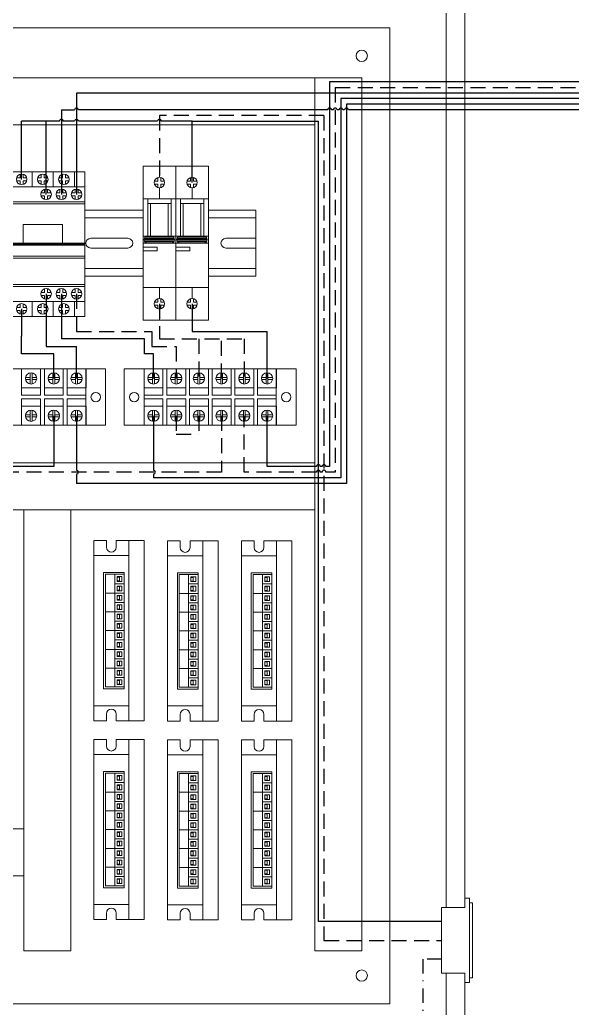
# Model space of a CAD drawing. Header units: millimetres. Extents: x 1937 to 4749, y 83 to 1608.
# Drawn here: x 2501.2 to 2574.8, y 477.9 to 609.5 of the extents above; entities that cross this region are included whole.
import ezdxf

# ---------------------------------------------------------------- set-up
doc = ezdxf.new("R2010")
doc.units = ezdxf.units.MM
doc.linetypes.add('DASHDOTX2', pattern=[50.8, 25.4, -12.7, 0, -12.7])
doc.linetypes.add('JIS_02_2.0', pattern=[3, 2, -1])
doc.layers.get('0').update_dxf_attribs({"lineweight": 0})
for name, color, linetype, lineweight in [('Box Panel', 7, 'Continuous', 0), ('Fasa', 1, 'Continuous', 30), ('Ground', 3, 'DASHDOTX2', 30), ('Kontaktor', 7, 'Continuous', 0), ('MCB', 7, 'Continuous', 0), ('Netral', 150, 'JIS_02_2.0', 30), ('TB6600', 7, 'Continuous', 0)]:
    doc.layers.add(name, color=color, linetype=linetype, lineweight=lineweight)
doc.layers.add('Cable Duct', color=7, linetype='Continuous')

# ---------------------------------------------------------------- blocks, each defined once
blk = doc.blocks.new('MCB 1 FASA')
at = {"layer": 'MCB'}
for p, q in [((-8.7, 41), (8.7, 41)), ((-8.7, -41), (-8.7, 41)), ((0, 41), (0, 35.1)), ((8.7, 41), (8.7, -41)), ((-2.69, 33.1), (-0.8, 33.1)), ((-0.8, 34.99), (-0.8, 33.1)), ((0.8, 34.99), (0.8, 33.1)), ((0.8, 33.1), (2.68, 33.1)), ((-2.69, 31.5), (-0.8, 31.5)), ((-0.8, 31.5), (-0.8, 29.62)), ((0, 29.5), (0, 23.6)), ((0.8, 31.5), (0.8, 29.62)), ((0.8, 31.5), (2.68, 31.5)), ((-6.2, 3.75), (-6.2, 23.6)), ((-6.2, 21.1), (6.2, 21.1)), ((-4.7, 3.75), (-4.7, 21.1)), ((4.7, 21.1), (4.7, 3.75)), ((6.2, 23.6), (6.2, 3.75)), ((8.7, 23.6), (8.7, 0)), ((-6.2, 3.75), (-8.7, 3.75)), ((8.7, 0), (-8.7, 0)), ((-8.08, 1.88), (8.07, 1.88)), ((-7.97, 2.5), (7.96, 2.5)), ((-7.97, 1.25), (7.96, 1.25)), ((-7.6, 3.13), (7.59, 3.13)), ((-7.6, 0.63), (7.59, 0.63)), ((-6.2, 3.75), (6.2, 3.75)), ((-6.2, 0), (6.2, 0)), ((6.2, 3.75), (8.7, 3.75)), ((0, -23.6), (0, -29.5)), ((-2.69, -31.5), (-0.8, -31.5)), ((-0.8, -29.61), (-0.8, -31.5)), ((0.8, -29.61), (0.8, -31.5)), ((0.8, -31.5), (2.68, -31.5)), ((-2.69, -33.1), (-0.8, -33.1)), ((-0.8, -33.1), (-0.8, -34.98)), ((0, -35.1), (0, -41)), ((0.8, -33.1), (0.8, -34.98)), ((0.8, -33.1), (2.68, -33.1)), ((8.7, -41), (-8.7, -41))]:
    blk.add_line(p, q, dxfattribs=at)
for points in [[(-8.7, 23.6), (8.7, 23.6), (8.7, 41), (-8.7, 41)], [(-8.7, -2.14), (-1.2, -2.14), (-1.2, -4.14), (-8.7, -4.14)], [(-8.7, -41), (8.7, -41), (8.7, -23.6), (-8.7, -23.6)]]:
    blk.add_lwpolyline(points, close=True, dxfattribs=at)
for centre in [(0, 32.3), (0, -32.3)]:
    blk.add_circle(centre, 2.8, dxfattribs=at)
for centre, start, end in [((-6.2, 1.88), 90, 270), ((6.2, 1.88), 270, 90)]:
    blk.add_arc(centre, 1.88, start, end, dxfattribs=at)
blk = doc.blocks.new('TB6600')
for p, q in [((5.36, 41.97), (12.11, 41.97)), ((17.31, 41.97), (24.06, 41.97)), ((24.06, 41.97), (32.21, 41.97)), ((5.36, -54.03), (12.11, -54.03)), ((17.31, -54.03), (24.06, -54.03)), ((24.06, -54.03), (32.21, -54.03))]:
    blk.add_line(p, q)
for points in [[(12.11, 41.97), (12.11, 38.42)], [(17.31, 38.42), (17.31, 38.42), (17.31, 41.97)], [(12.11, -54.03), (12.11, -50.48)], [(17.31, -50.48), (17.31, -50.48), (17.31, -54.03)]]:
    blk.add_lwpolyline(points)
for centre, start, end in [((14.71, 38.42), 180, 0), ((14.71, -50.48), 0, 180)]:
    blk.add_arc(centre, 2.6, start, end)
at = {"layer": 'TB6600'}
for p, q in [((5.36, -54.03), (5.36, 41.97)), ((24.06, 33.97), (24.06, 41.97)), ((32.21, 41.97), (32.21, -54.03)), ((10.56, 24.97), (21.56, 24.97)), ((10.56, -37.03), (10.56, 24.97)), ((11.56, 23.97), (21.56, 23.97)), ((11.56, -36.03), (11.56, 23.97)), ((16.56, 23.97), (16.56, -36.03)), ((17.81, 22.72), (20.31, 22.72)), ((17.81, 22.72), (17.81, 20.22)), ((17.81, 22.47), (19.06, 22.47)), ((19.06, 22.47), (19.06, 20.47)), ((20.31, 22.72), (20.31, 20.22)), ((21.56, 24.97), (21.56, 23.97)), ((21.56, 23.97), (21.56, -36.03)), ((16.56, 18.97), (21.56, 18.97)), ((17.81, 20.47), (19.06, 20.47)), ((17.81, 20.22), (20.31, 20.22)), ((17.81, 20.22), (20.31, 20.22)), ((17.81, 17.72), (20.31, 17.72)), ((17.81, 17.72), (17.81, 15.22)), ((17.81, 17.47), (19.06, 17.47)), ((19.06, 17.47), (19.06, 15.47)), ((20.31, 17.72), (20.31, 15.22)), ((11.56, 13.97), (21.56, 13.97)), ((17.81, 15.47), (19.06, 15.47)), ((17.81, 15.22), (20.31, 15.22)), ((17.81, 15.22), (20.31, 15.22)), ((17.81, 12.72), (20.31, 12.72)), ((17.81, 12.72), (17.81, 10.22)), ((17.81, 12.47), (19.06, 12.47)), ((19.06, 12.47), (19.06, 10.47)), ((20.31, 12.72), (20.31, 10.22)), ((16.56, 8.97), (21.56, 8.97)), ((17.81, 10.47), (19.06, 10.47)), ((17.81, 10.22), (20.31, 10.22)), ((17.81, 10.22), (20.31, 10.22)), ((17.81, 7.72), (20.31, 7.72)), ((17.81, 7.72), (17.81, 5.22)), ((17.81, 7.47), (19.06, 7.47)), ((17.81, 5.47), (19.06, 5.47)), ((19.06, 7.47), (19.06, 5.47)), ((20.31, 7.72), (20.31, 5.22)), ((11.56, 3.97), (21.56, 3.97)), ((17.81, 5.22), (20.31, 5.22)), ((17.81, 5.22), (20.31, 5.22)), ((17.81, 2.72), (20.31, 2.72)), ((17.81, 2.72), (17.81, 0.22)), ((17.81, 2.47), (19.06, 2.47)), ((17.81, 0.47), (19.06, 0.47)), ((17.81, 0.22), (20.31, 0.22)), ((17.81, 0.22), (20.31, 0.22)), ((19.06, 2.47), (19.06, 0.47)), ((20.31, 2.72), (20.31, 0.22)), ((16.56, -1.03), (21.56, -1.03)), ((17.81, -2.28), (20.31, -2.28)), ((17.81, -2.28), (17.81, -4.78)), ((17.81, -2.53), (19.06, -2.53)), ((17.81, -4.53), (19.06, -4.53)), ((17.81, -4.78), (20.31, -4.78)), ((17.81, -4.78), (20.31, -4.78)), ((19.06, -2.53), (19.06, -4.53)), ((20.31, -2.28), (20.31, -4.78)), ((11.56, -6.03), (21.56, -6.03)), ((17.81, -7.28), (20.31, -7.28)), ((17.81, -7.28), (17.81, -9.78)), ((17.81, -7.53), (19.06, -7.53)), ((17.81, -9.53), (19.06, -9.53)), ((17.81, -9.78), (20.31, -9.78)), ((17.81, -9.78), (20.31, -9.78)), ((19.06, -7.53), (19.06, -9.53)), ((20.31, -7.28), (20.31, -9.78)), ((16.56, -11.03), (21.56, -11.03)), ((17.81, -12.28), (20.31, -12.28)), ((17.81, -12.28), (17.81, -14.78)), ((17.81, -12.53), (19.06, -12.53)), ((17.81, -14.53), (19.06, -14.53)), ((17.81, -14.78), (20.31, -14.78)), ((17.81, -14.78), (20.31, -14.78)), ((19.06, -12.53), (19.06, -14.53)), ((20.31, -12.28), (20.31, -14.78)), ((11.56, -16.03), (21.56, -16.03)), ((16.56, -21.03), (21.56, -21.03)), ((17.81, -17.28), (20.31, -17.28)), ((17.81, -17.28), (17.81, -19.78)), ((17.81, -17.53), (19.06, -17.53)), ((17.81, -19.53), (19.06, -19.53)), ((17.81, -19.78), (20.31, -19.78)), ((17.81, -19.78), (20.31, -19.78)), ((19.06, -17.53), (19.06, -19.53)), ((20.31, -17.28), (20.31, -19.78)), ((11.56, -26.03), (21.56, -26.03)), ((17.81, -22.28), (20.31, -22.28)), ((17.81, -22.28), (17.81, -24.78)), ((17.81, -22.53), (19.06, -22.53)), ((17.81, -24.53), (19.06, -24.53)), ((17.81, -24.78), (20.31, -24.78)), ((17.81, -24.78), (20.31, -24.78)), ((19.06, -22.53), (19.06, -24.53)), ((20.31, -22.28), (20.31, -24.78)), ((16.56, -31.03), (21.56, -31.03)), ((17.81, -27.28), (20.31, -27.28)), ((17.81, -27.28), (17.81, -29.78)), ((17.81, -27.53), (19.06, -27.53)), ((17.81, -29.53), (19.06, -29.53)), ((17.81, -29.78), (20.31, -29.78)), ((17.81, -29.78), (20.31, -29.78)), ((19.06, -27.53), (19.06, -29.53)), ((20.31, -27.28), (20.31, -29.78)), ((21.56, -36.03), (11.56, -36.03)), ((17.81, -32.28), (20.31, -32.28)), ((17.81, -32.28), (17.81, -34.78)), ((17.81, -32.53), (19.06, -32.53)), ((17.81, -34.53), (19.06, -34.53)), ((17.81, -34.78), (20.31, -34.78)), ((17.81, -34.78), (20.31, -34.78)), ((19.06, -32.53), (19.06, -34.53)), ((20.31, -32.28), (20.31, -34.78)), ((21.56, -36.03), (21.56, -37.03)), ((21.56, -37.03), (10.56, -37.03)), ((24.06, -46.03), (24.06, -54.03))]:
    blk.add_line(p, q, dxfattribs=at)
blk.add_lwpolyline([(5.36, 33.97), (24.06, 33.97), (24.06, -46.03), (5.36, -46.03)], close=True, dxfattribs=at)
blk = doc.blocks.new('Kontaktor')
at = {"layer": 'Kontaktor'}
for p, q in [((2979.03, 1753.55), (3024.03, 1753.55)), ((2979.03, 1676.55), (2979.03, 1753.55)), ((2984.65, 1753.55), (2984.65, 1745.55)), ((2987.59, 1750.35), (2989.48, 1750.35)), ((2987.59, 1748.75), (2989.48, 1748.75)), ((2989.48, 1752.23), (2989.48, 1750.35)), ((2989.48, 1748.75), (2989.48, 1746.86)), ((2991.08, 1752.23), (2991.08, 1750.35)), ((2991.08, 1750.35), (2992.96, 1750.35)), ((2991.08, 1748.75), (2991.08, 1746.86)), ((2991.08, 1748.75), (2992.96, 1748.75)), ((2995.9, 1753.55), (2995.9, 1745.55)), ((2998.84, 1750.35), (3000.73, 1750.35)), ((2998.84, 1748.75), (3000.73, 1748.75)), ((3000.73, 1752.23), (3000.73, 1750.35)), ((3000.73, 1748.75), (3000.73, 1746.86)), ((3002.33, 1752.23), (3002.33, 1750.35)), ((3002.33, 1750.35), (3004.21, 1750.35)), ((3002.33, 1748.75), (3002.33, 1746.86)), ((3002.33, 1748.75), (3004.21, 1748.75)), ((3007.15, 1753.55), (3007.15, 1745.55)), ((3010.09, 1750.35), (3011.98, 1750.35)), ((3010.09, 1748.75), (3011.98, 1748.75)), ((3011.98, 1752.23), (3011.98, 1750.35)), ((3011.98, 1748.75), (3011.98, 1746.86)), ((3013.58, 1752.23), (3013.58, 1750.35)), ((3013.58, 1750.35), (3015.46, 1750.35)), ((3013.58, 1748.75), (3013.58, 1746.86)), ((3013.58, 1748.75), (3015.46, 1748.75)), ((3018.4, 1753.55), (3018.4, 1745.55)), ((3024.03, 1753.55), (3024.03, 1676.55)), ((2979.03, 1745.55), (3024.03, 1745.55)), ((3002.53, 1744.23), (3002.53, 1742.35)), ((3004.13, 1744.23), (3004.13, 1742.35)), ((3010.63, 1744.23), (3010.63, 1742.35)), ((3012.23, 1744.23), (3012.23, 1742.35)), ((3018.73, 1744.23), (3018.73, 1742.35)), ((3020.33, 1744.23), (3020.33, 1742.35)), ((3000.64, 1742.35), (3002.53, 1742.35)), ((3000.64, 1740.75), (3002.53, 1740.75)), ((3002.53, 1740.75), (3002.53, 1738.86)), ((3004.13, 1742.35), (3006.01, 1742.35)), ((3004.13, 1740.75), (3004.13, 1738.86)), ((3004.13, 1740.75), (3006.01, 1740.75)), ((3008.74, 1742.35), (3010.63, 1742.35)), ((3008.74, 1740.75), (3010.63, 1740.75)), ((3010.63, 1740.75), (3010.63, 1738.86)), ((3012.23, 1742.35), (3014.11, 1742.35)), ((3012.23, 1740.75), (3012.23, 1738.86)), ((3012.23, 1740.75), (3014.11, 1740.75)), ((3016.84, 1742.35), (3018.73, 1742.35)), ((3016.84, 1740.75), (3018.73, 1740.75)), ((3018.73, 1740.75), (3018.73, 1738.86)), ((3020.33, 1742.35), (3022.21, 1742.35)), ((3020.33, 1740.75), (3020.33, 1738.86)), ((3020.33, 1740.75), (3022.21, 1740.75)), ((2979.03, 1737.55), (3024.03, 1737.55)), ((2979.03, 1736.55), (3024.03, 1736.55)), ((3012.03, 1725.55), (2991.03, 1725.55)), ((2991.03, 1715.55), (2991.03, 1725.55)), ((3012.03, 1725.55), (3012.03, 1715.55)), ((3024.03, 1715.55), (2979.03, 1715.55)), ((2979.03, 1715.05), (3024.03, 1715.05)), ((3024.03, 1714.55), (2979.03, 1714.55)), ((3024.03, 1708.55), (2979.03, 1708.55)), ((3024.03, 1707.55), (2979.03, 1707.55)), ((3024.03, 1693.55), (2979.03, 1693.55)), ((3024.03, 1692.55), (2979.03, 1692.55)), ((3002.53, 1691.23), (3002.53, 1689.35)), ((3004.13, 1691.23), (3004.13, 1689.35)), ((3010.63, 1691.23), (3010.63, 1689.35)), ((3012.23, 1691.23), (3012.23, 1689.35)), ((3018.73, 1691.23), (3018.73, 1689.35)), ((3020.33, 1691.23), (3020.33, 1689.35)), ((3000.64, 1689.35), (3002.53, 1689.35)), ((3000.64, 1687.75), (3002.53, 1687.75)), ((3002.53, 1687.75), (3002.53, 1685.86)), ((3004.13, 1689.35), (3006.01, 1689.35)), ((3004.13, 1687.75), (3004.13, 1685.86)), ((3004.13, 1687.75), (3006.01, 1687.75)), ((3008.74, 1689.35), (3010.63, 1689.35)), ((3008.74, 1687.75), (3010.63, 1687.75)), ((3010.63, 1687.75), (3010.63, 1685.86)), ((3012.23, 1689.35), (3014.11, 1689.35)), ((3012.23, 1687.75), (3012.23, 1685.86)), ((3012.23, 1687.75), (3014.11, 1687.75)), ((3016.84, 1689.35), (3018.73, 1689.35)), ((3016.84, 1687.75), (3018.73, 1687.75)), ((3018.73, 1687.75), (3018.73, 1685.86)), ((3020.33, 1689.35), (3022.21, 1689.35)), ((3020.33, 1687.75), (3020.33, 1685.86)), ((3020.33, 1687.75), (3022.21, 1687.75)), ((3024.03, 1684.55), (2979.03, 1684.55)), ((2984.65, 1684.55), (2984.65, 1676.55)), ((2987.59, 1681.35), (2989.48, 1681.35)), ((2989.48, 1683.23), (2989.48, 1681.35)), ((2991.08, 1683.23), (2991.08, 1681.35)), ((2991.08, 1681.35), (2992.96, 1681.35)), ((2995.9, 1684.55), (2995.9, 1676.55)), ((2998.84, 1681.35), (3000.73, 1681.35)), ((3000.73, 1683.23), (3000.73, 1681.35)), ((3002.33, 1683.23), (3002.33, 1681.35)), ((3002.33, 1681.35), (3004.21, 1681.35)), ((3007.15, 1684.55), (3007.15, 1676.55)), ((3010.09, 1681.35), (3011.98, 1681.35)), ((3011.98, 1683.23), (3011.98, 1681.35)), ((3013.58, 1683.23), (3013.58, 1681.35)), ((3013.58, 1681.35), (3015.46, 1681.35)), ((3018.4, 1684.55), (3018.4, 1676.55)), ((3024.03, 1676.55), (2979.03, 1676.55)), ((2987.59, 1679.75), (2989.48, 1679.75)), ((2989.48, 1679.75), (2989.48, 1677.86)), ((2991.08, 1679.75), (2991.08, 1677.86)), ((2991.08, 1679.75), (2992.96, 1679.75)), ((2998.84, 1679.75), (3000.73, 1679.75)), ((3000.73, 1679.75), (3000.73, 1677.86)), ((3002.33, 1679.75), (3002.33, 1677.86)), ((3002.33, 1679.75), (3004.21, 1679.75)), ((3010.09, 1679.75), (3011.98, 1679.75)), ((3011.98, 1679.75), (3011.98, 1677.86)), ((3013.58, 1679.75), (3013.58, 1677.86)), ((3013.58, 1679.75), (3015.46, 1679.75))]:
    blk.add_line(p, q, dxfattribs=at)
for centre in [(2990.28, 1749.55), (3001.53, 1749.55), (3012.78, 1749.55), (3003.33, 1741.55), (3011.43, 1741.55), (3019.53, 1741.55), (3003.33, 1688.55), (3011.43, 1688.55), (3019.53, 1688.55), (2990.28, 1680.55), (3001.53, 1680.55), (3012.78, 1680.55)]:
    blk.add_circle(centre, 2.8, dxfattribs=at)

msp = doc.modelspace()

# ---------------------------------------------------------------- linework, layer by layer
for p, q in [((2532.647, 580.432), (2532.647, 579.132)), ((2489.772, 563.032), (2512.647, 563.032)), ((2501.472, 559.532), (2501.472, 563.032)), ((2502.61, 562.509), (2502.61, 561.03)), ((2502.86, 562.509), (2502.86, 561.03)), ((2503.997, 559.532), (2503.997, 563.032)), ((2504.497, 559.532), (2504.497, 563.032)), ((2505.635, 562.509), (2505.635, 561.03)), ((2505.885, 562.509), (2505.885, 561.03)), ((2507.022, 559.532), (2507.022, 563.032)), ((2507.522, 559.532), (2507.522, 563.032)), ((2508.66, 562.509), (2508.66, 561.03)), ((2508.91, 562.509), (2508.91, 561.03)), ((2510.022, 563.032), (2510.022, 555.532)), ((2512.647, 563.032), (2512.647, 555.532)), ((2515.147, 563.032), (2538.022, 563.032)), ((2515.147, 555.532), (2515.147, 563.032)), ((2517.772, 555.532), (2517.772, 563.032)), ((2518.91, 562.509), (2518.91, 561.03)), ((2519.16, 562.509), (2519.16, 561.03)), ((2520.297, 559.532), (2520.297, 563.032)), ((2520.797, 559.532), (2520.797, 563.032)), ((2521.935, 562.509), (2521.935, 561.03)), ((2522.185, 562.509), (2522.185, 561.03)), ((2523.322, 559.532), (2523.322, 563.032)), ((2523.822, 559.532), (2523.822, 563.032)), ((2524.96, 562.509), (2524.96, 561.03)), ((2525.21, 562.509), (2525.21, 561.03)), ((2526.347, 559.532), (2526.347, 563.032)), ((2526.847, 559.532), (2526.847, 563.032)), ((2527.985, 562.509), (2527.985, 561.03)), ((2528.235, 562.509), (2528.235, 561.03)), ((2529.372, 559.532), (2529.372, 563.032)), ((2529.872, 559.532), (2529.872, 563.032)), ((2531.01, 562.509), (2531.01, 561.03)), ((2531.26, 562.509), (2531.26, 561.03)), ((2532.397, 559.532), (2532.397, 563.032)), ((2532.897, 559.532), (2532.897, 563.032)), ((2534.035, 562.509), (2534.035, 561.03)), ((2534.285, 562.509), (2534.285, 561.03)), ((2535.397, 563.032), (2535.397, 555.532)), ((2538.022, 563.032), (2538.022, 555.532)), ((2501.995, 561.895), (2502.61, 561.895)), ((2501.995, 561.645), (2502.61, 561.645)), ((2502.86, 561.895), (2503.474, 561.895)), ((2502.86, 561.645), (2503.474, 561.645)), ((2505.02, 561.895), (2505.635, 561.895)), ((2505.02, 561.645), (2505.635, 561.645)), ((2505.885, 561.895), (2506.499, 561.895)), ((2505.885, 561.645), (2506.499, 561.645)), ((2508.045, 561.895), (2508.66, 561.895)), ((2508.045, 561.645), (2508.66, 561.645)), ((2508.91, 561.895), (2509.524, 561.895)), ((2508.91, 561.645), (2509.524, 561.645)), ((2518.295, 561.895), (2518.91, 561.895)), ((2518.295, 561.645), (2518.91, 561.645)), ((2519.16, 561.895), (2519.774, 561.895)), ((2519.16, 561.645), (2519.774, 561.645)), ((2521.32, 561.895), (2521.935, 561.895)), ((2521.32, 561.645), (2521.935, 561.645)), ((2522.185, 561.895), (2522.799, 561.895)), ((2522.185, 561.645), (2522.799, 561.645)), ((2524.345, 561.895), (2524.96, 561.895)), ((2524.345, 561.645), (2524.96, 561.645)), ((2525.21, 561.895), (2525.824, 561.895)), ((2525.21, 561.645), (2525.824, 561.645)), ((2527.37, 561.895), (2527.985, 561.895)), ((2527.37, 561.645), (2527.985, 561.645)), ((2528.235, 561.895), (2528.849, 561.895)), ((2528.235, 561.645), (2528.849, 561.645)), ((2530.395, 561.895), (2531.01, 561.895)), ((2530.395, 561.645), (2531.01, 561.645)), ((2531.26, 561.895), (2531.874, 561.895)), ((2531.26, 561.645), (2531.874, 561.645)), ((2533.42, 561.895), (2534.035, 561.895)), ((2533.42, 561.645), (2534.035, 561.645)), ((2534.285, 561.895), (2534.899, 561.895)), ((2534.285, 561.645), (2534.899, 561.645)), ((2501.472, 559.532), (2503.997, 559.532)), ((2501.472, 559.032), (2503.997, 559.032)), ((2501.472, 555.532), (2501.472, 559.032)), ((2503.997, 555.532), (2503.997, 559.032)), ((2504.497, 559.532), (2507.022, 559.532)), ((2504.497, 559.032), (2507.022, 559.032)), ((2504.497, 555.532), (2504.497, 559.032)), ((2507.022, 555.532), (2507.022, 559.032)), ((2507.522, 559.532), (2510.022, 559.532)), ((2507.522, 559.032), (2510.022, 559.032)), ((2507.522, 555.532), (2507.522, 559.032)), ((2517.772, 559.532), (2520.297, 559.532)), ((2517.772, 559.032), (2520.297, 559.032)), ((2520.297, 555.532), (2520.297, 559.032)), ((2520.797, 559.532), (2523.322, 559.532)), ((2520.797, 559.032), (2523.322, 559.032)), ((2520.797, 555.532), (2520.797, 559.032)), ((2523.322, 555.532), (2523.322, 559.032)), ((2523.822, 559.532), (2526.347, 559.532)), ((2523.822, 559.032), (2526.347, 559.032)), ((2523.822, 555.532), (2523.822, 559.032)), ((2526.347, 555.532), (2526.347, 559.032)), ((2526.847, 559.532), (2529.372, 559.532)), ((2526.847, 559.032), (2529.372, 559.032)), ((2526.847, 555.532), (2526.847, 559.032)), ((2529.372, 555.532), (2529.372, 559.032)), ((2529.872, 559.532), (2532.397, 559.532)), ((2529.872, 559.032), (2532.397, 559.032)), ((2529.872, 555.532), (2529.872, 559.032)), ((2532.397, 555.532), (2532.397, 559.032)), ((2532.897, 559.532), (2535.397, 559.532)), ((2532.897, 559.032), (2535.397, 559.032)), ((2532.897, 555.532), (2532.897, 559.032)), ((2501.995, 556.92), (2502.61, 556.92)), ((2502.61, 557.534), (2502.61, 556.055)), ((2502.86, 557.534), (2502.86, 556.055)), ((2502.86, 556.92), (2503.474, 556.92)), ((2505.02, 556.92), (2505.635, 556.92)), ((2505.635, 557.534), (2505.635, 556.055)), ((2505.885, 557.534), (2505.885, 556.055)), ((2505.885, 556.92), (2506.499, 556.92)), ((2508.045, 556.92), (2508.66, 556.92)), ((2508.66, 557.534), (2508.66, 556.055)), ((2508.91, 557.534), (2508.91, 556.055)), ((2508.91, 556.92), (2509.524, 556.92)), ((2518.295, 556.92), (2518.91, 556.92)), ((2518.91, 557.534), (2518.91, 556.055)), ((2519.16, 557.534), (2519.16, 556.055)), ((2519.16, 556.92), (2519.774, 556.92)), ((2521.32, 556.92), (2521.935, 556.92)), ((2521.935, 557.534), (2521.935, 556.055)), ((2522.185, 557.534), (2522.185, 556.055)), ((2522.185, 556.92), (2522.799, 556.92)), ((2524.345, 556.92), (2524.96, 556.92)), ((2524.96, 557.534), (2524.96, 556.055)), ((2525.21, 557.534), (2525.21, 556.055)), ((2525.21, 556.92), (2525.824, 556.92)), ((2527.37, 556.92), (2527.985, 556.92)), ((2527.985, 557.534), (2527.985, 556.055)), ((2528.235, 557.534), (2528.235, 556.055)), ((2528.235, 556.92), (2528.849, 556.92)), ((2530.395, 556.92), (2531.01, 556.92)), ((2531.01, 557.534), (2531.01, 556.055)), ((2531.26, 557.534), (2531.26, 556.055)), ((2531.26, 556.92), (2531.874, 556.92)), ((2533.42, 556.92), (2534.035, 556.92)), ((2534.035, 557.534), (2534.035, 556.055)), ((2534.285, 557.534), (2534.285, 556.055)), ((2534.285, 556.92), (2534.899, 556.92)), ((2501.995, 556.67), (2502.61, 556.67)), ((2502.86, 556.67), (2503.474, 556.67)), ((2505.02, 556.67), (2505.635, 556.67)), ((2505.885, 556.67), (2506.499, 556.67)), ((2508.045, 556.67), (2508.66, 556.67)), ((2508.91, 556.67), (2509.524, 556.67)), ((2518.295, 556.67), (2518.91, 556.67)), ((2519.16, 556.67), (2519.774, 556.67)), ((2521.32, 556.67), (2521.935, 556.67)), ((2522.185, 556.67), (2522.799, 556.67)), ((2524.345, 556.67), (2524.96, 556.67)), ((2525.21, 556.67), (2525.824, 556.67)), ((2527.37, 556.67), (2527.985, 556.67)), ((2528.235, 556.67), (2528.849, 556.67)), ((2530.395, 556.67), (2531.01, 556.67)), ((2531.26, 556.67), (2531.874, 556.67)), ((2533.42, 556.67), (2534.035, 556.67)), ((2534.285, 556.67), (2534.899, 556.67)), ((2512.647, 555.532), (2489.772, 555.532)), ((2538.022, 555.532), (2515.147, 555.532)), ((2558.022, 491.297), (2560.522, 491.297)), ((2558.022, 482.547), (2560.522, 482.547))]:
    msp.add_line(p, q)
for points in [[(2517.647, 584.157), (2509.91, 584.157)], [(2528.672, 580.432), (2532.647, 580.432), (2532.647, 584.157), (2532.647, 584.157), (2526.347, 584.157)], [(2517.647, 583.157), (2509.91, 583.157)], [(2532.647, 583.157), (2526.347, 583.157)], [(2510.672, 580.432), (2515.622, 580.432)], [(2515.622, 579.132), (2510.672, 579.132)], [(2526.347, 575.407), (2532.647, 575.407), (2532.647, 575.407), (2532.647, 579.132), (2528.672, 579.132)], [(2517.647, 576.407), (2509.91, 576.407)], [(2509.91, 575.407), (2517.647, 575.407)], [(2532.647, 576.407), (2526.347, 576.407)]]:
    msp.add_lwpolyline(points)
for points in [[(2501.472, 560.507), (2503.997, 560.507), (2503.997, 563.032), (2501.472, 563.032)], [(2504.497, 560.507), (2507.022, 560.507), (2507.022, 563.032), (2504.497, 563.032)], [(2507.522, 560.507), (2510.047, 560.507), (2510.047, 563.032), (2507.522, 563.032)], [(2517.772, 560.507), (2520.297, 560.507), (2520.297, 563.032), (2517.772, 563.032)], [(2520.797, 560.507), (2523.322, 560.507), (2523.322, 563.032), (2520.797, 563.032)], [(2523.822, 560.507), (2526.347, 560.507), (2526.347, 563.032), (2523.822, 563.032)], [(2526.847, 560.507), (2529.372, 560.507), (2529.372, 563.032), (2526.847, 563.032)], [(2529.872, 560.507), (2532.397, 560.507), (2532.397, 563.032), (2529.872, 563.032)], [(2532.897, 560.507), (2535.422, 560.507), (2535.422, 563.032), (2532.897, 563.032)], [(2501.472, 555.532), (2503.997, 555.532), (2503.997, 558.057), (2501.472, 558.057)], [(2504.497, 555.532), (2507.022, 555.532), (2507.022, 558.057), (2504.497, 558.057)], [(2507.522, 555.532), (2510.047, 555.532), (2510.047, 558.057), (2507.522, 558.057)], [(2517.772, 555.532), (2520.297, 555.532), (2520.297, 558.057), (2517.772, 558.057)], [(2520.797, 555.532), (2523.322, 555.532), (2523.322, 558.057), (2520.797, 558.057)], [(2523.822, 555.532), (2526.347, 555.532), (2526.347, 558.057), (2523.822, 558.057)], [(2526.847, 555.532), (2529.372, 555.532), (2529.372, 558.057), (2526.847, 558.057)], [(2529.872, 555.532), (2532.397, 555.532), (2532.397, 558.057), (2529.872, 558.057)], [(2532.897, 555.532), (2535.422, 555.532), (2535.422, 558.057), (2532.897, 558.057)], [(2560.522, 491.297), (2560.522, 492.547), (2561.147, 492.547), (2561.147, 481.297), (2560.522, 481.297), (2560.522, 482.547), (2557.397, 482.547), (2557.397, 491.297)], [(2561.147, 491.922), (2561.522, 491.922), (2561.522, 481.922), (2561.147, 481.922)]]:
    msp.add_lwpolyline(points, close=True)
for centre, radius in [((2546.772, 604.734), 0.75), ((2502.735, 561.77), 0.75), ((2505.76, 561.77), 0.75), ((2508.785, 561.77), 0.75), ((2519.035, 561.77), 0.75), ((2522.06, 561.77), 0.75), ((2525.085, 561.77), 0.75), ((2528.11, 561.77), 0.75), ((2531.135, 561.77), 0.75), ((2534.16, 561.77), 0.75), ((2511.335, 559.282), 0.625), ((2516.46, 559.282), 0.625), ((2536.71, 559.282), 0.625), ((2502.735, 556.795), 0.75), ((2505.76, 556.795), 0.75), ((2508.785, 556.795), 0.75), ((2519.035, 556.795), 0.75), ((2522.06, 556.795), 0.75), ((2525.085, 556.795), 0.75), ((2528.11, 556.795), 0.75), ((2531.135, 556.795), 0.75), ((2534.16, 556.795), 0.75), ((2546.772, 482.234), 0.75)]:
    msp.add_circle(centre, radius)
at = {"extrusion": (0, 0, -1)}
msp.add_ellipse((2510.672, 579.782), major_axis=(0, 0.65), ratio=1, start_param=3.1415927, end_param=6.2831853, dxfattribs=at)
for centre, major_axis, start_param, end_param in [((2515.622, 579.782), (0, 0.65), 3.1415927, 6.2831853), ((2528.672, 579.782), (-0.65, 0), 4.712389, 7.8539816)]:
    msp.add_ellipse(centre, major_axis=major_axis, ratio=1, start_param=start_param, end_param=end_param)
at = {"layer": 'Box Panel'}
for points in [[(2435.522, 507.984), (2435.522, 618.484), (2560.522, 618.484), (2560.522, 491.297)], [(2438.022, 507.984), (2438.022, 615.984), (2558.022, 615.984), (2558.022, 491.297)], [(2560.522, 482.547), (2560.522, 468.484), (2435.522, 468.484), (2435.522, 468.484), (2435.522, 478.484)], [(2558.022, 482.547), (2558.022, 470.984), (2438.022, 470.984), (2438.022, 470.984), (2438.022, 478.484)]]:
    msp.add_lwpolyline(points, dxfattribs=at)
msp.add_lwpolyline([(2445.522, 608.484), (2550.522, 608.484), (2550.522, 478.484), (2445.522, 478.484)], close=True, dxfattribs=at)
at = {"layer": 'Cable Duct', "lineweight": 0}
for points in [[(2540.522, 601.782), (2540.522, 595.532), (2490.522, 595.532), (2490.522, 601.782)], [(2546.772, 485.532), (2540.522, 485.532), (2540.522, 601.782), (2546.772, 601.782)], [(2540.522, 550.532), (2540.522, 544.282), (2455.522, 544.282), (2455.522, 550.532)], [(2501.772, 544.282), (2508.022, 544.282), (2508.022, 485.532), (2501.772, 485.532)], [(2501.772, 501.782), (2501.772, 495.532), (2455.522, 495.532), (2455.522, 501.782)]]:
    msp.add_lwpolyline(points, close=True, dxfattribs=at)
at = {"layer": 'Fasa'}
for p, q in [((2594.135, 601.282), (2542.497, 601.282)), ((2542.497, 601.282), (2542.497, 550.032)), ((2593.385, 599.782), (2508.785, 599.782)), ((2508.785, 599.782), (2508.785, 586.282)), ((2592.635, 599.032), (2543.997, 599.032)), ((2543.997, 599.032), (2543.997, 548.532)), ((2591.885, 598.282), (2544.747, 598.282)), ((2544.747, 598.282), (2544.747, 547.782)), ((2506.76, 597.532), (2508.535, 597.532)), ((2506.76, 597.532), (2506.76, 587.282)), ((2542.247, 597.532), (2509.035, 597.532)), ((2542.997, 597.532), (2542.747, 597.532)), ((2543.747, 597.532), (2543.497, 597.532)), ((2544.497, 597.532), (2544.247, 597.532)), ((2591.135, 597.532), (2544.997, 597.532)), ((2501.472, 588.282), (2501.472, 596.032)), ((2506.51, 596.032), (2501.472, 596.032)), ((2504.735, 586.282), (2504.735, 596.032)), ((2508.535, 596.032), (2507.01, 596.032)), ((2519.572, 596.032), (2509.035, 596.032)), ((2524.172, 596.032), (2520.072, 596.032)), ((2524.172, 587.857), (2524.172, 596.032)), ((2524.172, 596.032), (2540.997, 596.032)), ((2540.997, 489.422), (2540.997, 596.032)), ((2506.76, 587.282), (2506.76, 586.282)), ((2504.735, 573.032), (2504.735, 566.032)), ((2506.76, 573.032), (2506.76, 567.032)), ((2524.172, 571.707), (2524.172, 568.032)), ((2501.472, 571.032), (2501.472, 567.401)), ((2524.172, 568.032), (2534.16, 568.032)), ((2534.16, 561.77), (2534.16, 568.032)), ((2501.472, 565.032), (2501.472, 567.401)), ((2517.822, 567.032), (2506.76, 567.032)), ((2517.822, 565.032), (2517.822, 567.032)), ((2505.76, 565.032), (2501.472, 565.032)), ((2504.735, 566.032), (2508.785, 566.032)), ((2505.76, 561.77), (2505.76, 565.032)), ((2508.785, 561.77), (2508.785, 566.032)), ((2519.035, 565.032), (2517.822, 565.032)), ((2519.035, 561.77), (2519.035, 565.032)), ((2505.76, 556.795), (2505.76, 550.032)), ((2508.785, 556.795), (2508.785, 549.532)), ((2519.035, 556.795), (2519.035, 549.532)), ((2534.16, 550.032), (2534.16, 556.795)), ((2505.76, 550.032), (2455.022, 550.032)), ((2508.785, 549.032), (2508.785, 547.782)), ((2519.035, 549.032), (2519.035, 548.532)), ((2540.747, 550.032), (2534.16, 550.032)), ((2541.497, 550.032), (2541.247, 550.032)), ((2542.497, 550.032), (2541.997, 550.032)), ((2544.747, 547.782), (2508.785, 547.782)), ((2543.997, 548.532), (2519.035, 548.532)), ((2557.397, 489.422), (2540.997, 489.422))]:
    msp.add_line(p, q, dxfattribs=at)
for centre, start, end in [((2508.785, 597.532), 0, 180), ((2542.497, 597.532), 360, 180), ((2543.247, 597.532), 0, 180), ((2543.997, 597.532), 0, 180), ((2544.747, 597.532), 0, 180), ((2506.76, 596.032), 0, 180), ((2508.785, 596.032), 360, 180), ((2519.822, 596.032), 0, 180), ((2508.785, 549.282), 270, 90), ((2519.035, 549.282), 270, 90), ((2540.997, 550.032), 0, 180), ((2541.747, 550.032), 0, 180)]:
    msp.add_arc(centre, 0.25, start, end, dxfattribs=at)
at = {"layer": 'Ground', "ltscale": 0.075}
for p, q in [((2557.397, 484.422), (2554.897, 484.422)), ((2554.897, 484.422), (2554.897, 470.984))]:
    msp.add_line(p, q, dxfattribs=at)
at = {"layer": 'Netral'}
for p, q in [((2543.247, 600.532), (2593.885, 600.532)), ((2543.247, 600.532), (2543.247, 549.282)), ((2541.747, 596.782), (2519.822, 596.782)), ((2519.822, 596.782), (2519.822, 587.857)), ((2541.747, 596.782), (2541.747, 486.922)), ((2508.785, 573.032), (2508.785, 568.032)), ((2519.822, 571.707), (2519.822, 567.032)), ((2508.785, 568.032), (2518.822, 568.032)), ((2518.822, 568.032), (2518.822, 566.032)), ((2519.822, 567.032), (2531.135, 567.032)), ((2525.085, 567.032), (2525.085, 561.77)), ((2528.11, 561.77), (2528.11, 567.032)), ((2531.135, 567.032), (2531.135, 561.77)), ((2518.822, 566.032), (2522.06, 566.032)), ((2522.06, 566.032), (2522.06, 561.77)), ((2522.06, 556.795), (2522.06, 554.364)), ((2525.085, 556.795), (2525.085, 554.364)), ((2528.11, 556.795), (2528.11, 549.282)), ((2531.135, 549.282), (2531.135, 556.795)), ((2522.06, 554.364), (2525.085, 554.364)), ((2528.11, 549.282), (2454.272, 549.282)), ((2540.747, 549.282), (2531.135, 549.282)), ((2541.497, 549.282), (2541.247, 549.282)), ((2543.247, 549.282), (2541.997, 549.282)), ((2541.747, 486.922), (2557.397, 486.922))]:
    msp.add_line(p, q, dxfattribs=at)
for centre in [(2540.997, 549.282), (2541.747, 549.282)]:
    msp.add_arc(centre, 0.25, 0, 180, dxfattribs=at)

# ---------------------------------------------------------------- block references
at = {"layer": 'Cable Duct', "xscale": 0.25, "yscale": 0.25, "zscale": 0.25}
msp.add_blockref('Kontaktor', (1753.903, 150.895), dxfattribs=at)
at = {"layer": 'MCB', "xscale": 0.25, "yscale": 0.25, "zscale": 0.25}
for p in [(2519.823, 579.782), (2524.173, 579.782)]:
    msp.add_blockref('MCB 1 FASA', p, dxfattribs=at)
at = {"layer": 'TB6600', "xscale": 0.25, "yscale": 0.25, "zscale": 0.25}
for p in [(2509.74, 529.685), (2519.576, 529.645), (2529.414, 529.645), (2509.74, 503.185), (2519.576, 503.145), (2529.414, 503.145)]:
    msp.add_blockref('TB6600', p, dxfattribs=at)

doc.saveas('drawing.dxf')
